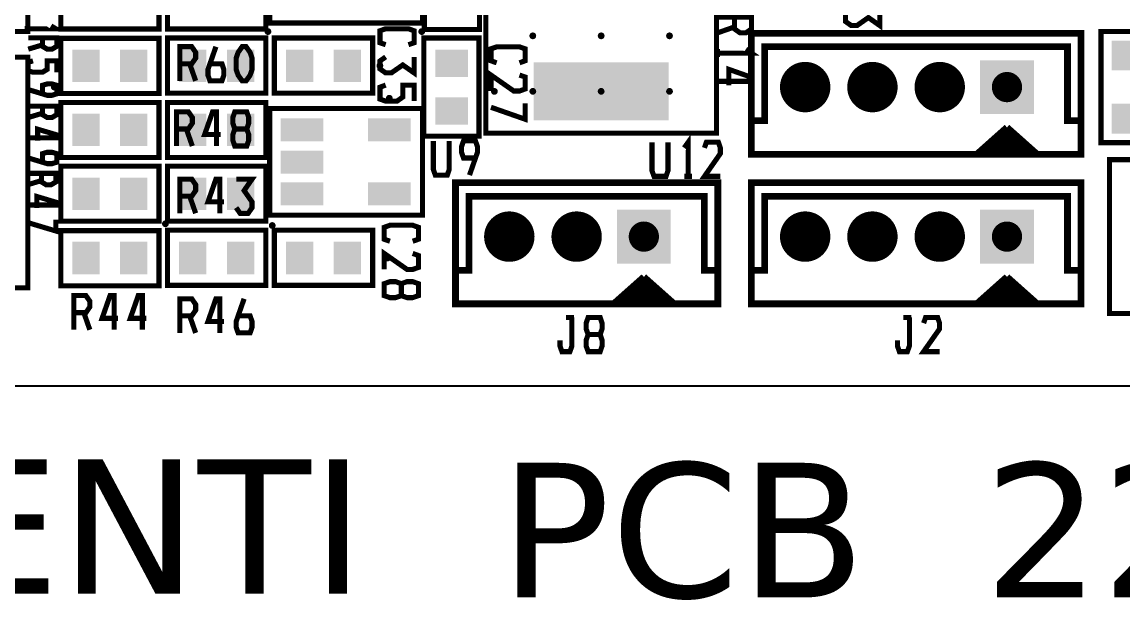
# Model space of a CAD drawing. Extents: x 0 to 118, y -6 to 50.
# Drawn here: x 47.55 to 80.28, y -6.36 to 10.82 of the extents above; entities that cross this region are included whole.
import ezdxf

# ---------------------------------------------------------------- set-up
doc = ezdxf.new("R2010")
doc.units = 0
doc.header["$MEASUREMENT"] = 0
doc.layers.get('0').update_dxf_attribs({"linetype": 'CONTINUOUS'})
for name, color, linetype in [('22-304-0_DRD', 1, 'CONTINUOUS'), ('22-304-0_SMT', 254, 'CONTINUOUS'), ('22-304-0_SST', 1, 'CONTINUOUS'), ('THRUHOLE_TAP', 11, 'CONTINUOUS')]:
    doc.layers.add(name, color=color, linetype=linetype)
doc.styles.get("Standard").update_dxf_attribs({"font": 'verdana.ttf', "height": 4})

# ---------------------------------------------------------------- blocks, each defined once
blk = doc.blocks.new('RECTANGLE_2')
blk.add_solid([(0.4826, 0.4064), (0.4826, -0.4064), (-0.4826, 0.4064), (-0.4826, -0.4064)])
blk = doc.blocks.new('RECTANGLE_6')
blk.add_solid([(0.4064, 0.4826), (0.4064, -0.4826), (-0.4064, 0.4826), (-0.4064, -0.4826)])
blk = doc.blocks.new('RECTANGLE_15')
blk.add_solid([(0.6985, 0.4445), (0.6985, -0.4445), (-0.6985, 0.4445), (-0.6985, -0.4445)])
blk = doc.blocks.new('ROUND_22')
at = {"const_width": 0.7493}
blk.add_lwpolyline([(-0.37465, 0, 1), (0.37465, 0, 1)], format="xyb", close=True, dxfattribs=at)
blk = doc.blocks.new('SQUARE_25')
blk.add_solid([(0.8001, 0.8001), (0.8001, -0.8001), (-0.8001, 0.8001), (-0.8001, -0.8001)])
blk = doc.blocks.new('RECTANGLE_42')
blk.add_solid([(0.635, 0.3429), (0.635, -0.3429), (-0.635, 0.3429), (-0.635, -0.3429)])
blk = doc.blocks.new('RECTANGLE_43')
blk.add_solid([(2.0066, 0.8636), (2.0066, -0.8636), (-2.0066, 0.8636), (-2.0066, -0.8636)])
blk = doc.blocks.new('ROUND_87')
at = {"const_width": 0.10033}
blk.add_lwpolyline([(-0.050164, 0, 1), (0.050164, 0, 1)], format="xyb", close=True, dxfattribs=at)
blk = doc.blocks.new('ROUND_89')
at = {"const_width": 0.44958}
blk.add_lwpolyline([(-0.22479, 0, 1), (0.22479, 0, 1)], format="xyb", close=True, dxfattribs=at)

msp = doc.modelspace()

# ---------------------------------------------------------------- linework, layer by layer
at = {"layer": '22-304-0_DRD'}
msp.add_line((117.99062, 0), (0, 0), dxfattribs=at)
at = {"layer": '22-304-0_SST'}
for points, const_width in [([(38.6334, 17.399), (38.6334, 10.541), (47.7266, 10.541), (47.7266, 17.399), (38.6334, 17.399)], 0.1524), ([(68.199, 16.6116), (61.341, 16.6116), (61.341, 7.5184), (68.199, 7.5184), (68.199, 16.6116)], 0.1524), ([(59.2328, 13.97), (59.4614, 13.97), (59.4614, 10.795), (54.9148, 10.795), (54.9148, 13.97), (59.2328, 13.97)], 0.1524), ([(61.1505, 10.6045), (61.1505, 13.5255), (59.5122, 13.5255), (59.5122, 10.6045), (61.1505, 10.6045)], 0.1524), ([(51.6255, 12.2555), (48.7045, 12.2555), (48.7045, 10.6172), (51.6255, 10.6172), (51.6255, 12.2555)], 0.1524), ([(54.8005, 12.2555), (51.8795, 12.2555), (51.8795, 10.6172), (54.8005, 10.6172), (54.8005, 12.2555)], 0.1524), ([(72.20712, 11.19378), (72.03694, 11.0744), (72.03694, 10.83818), (72.20712, 10.7188), (72.37476, 10.7188), (72.71512, 10.95756), (73.05294, 10.7188), (73.05294, 11.19378)], 0.1524), ([(68.7324, 10.97534), (68.7324, 10.61974), (68.90258, 10.50036), (69.07276, 10.50036), (69.2404, 10.61974), (69.2404, 10.97534), (68.2244, 10.97534)], 0.1524), ([(47.70882, 10.541), (47.70882, 10.70864)], 0.1524), ([(47.70882, 10.62482), (48.55718, 10.62482), (48.41494, 10.70864)], 0.1524), ([(58.36412, 10.14984), (58.19394, 10.20826), (58.19394, 10.56386), (58.36412, 10.62482), (59.03976, 10.62482), (59.20994, 10.56386), (59.20994, 10.20826), (59.03976, 10.14984)], 0.1524), ([(68.7324, 10.67816), (68.2244, 10.50036)], 0.1524), ([(69.23532, 6.89102), (79.03464, 6.89102), (79.03464, 10.4902), (69.23532, 10.4902), (69.23532, 6.89102)], 0.20066), ([(79.629, 7.366), (79.629, 7.239), (81.28, 7.239), (81.661, 7.62), (81.661, 10.541), (79.629, 10.541), (79.629, 7.366)], 0.1524), ([(48.16094, 10.35558), (48.16094, 10.10158), (48.30064, 10.01776), (48.44288, 10.01776), (48.58512, 10.10158), (48.58512, 10.35558), (47.73676, 10.35558)], 0.1524), ([(48.16094, 10.14476), (47.73676, 10.01776)], 0.1524), ([(48.7045, 8.6995), (51.6255, 8.6995), (51.6255, 10.3378), (48.7045, 10.3378), (48.7045, 8.6995)], 0.1524), ([(54.8005, 10.3505), (51.8795, 10.3505), (51.8795, 8.7122), (54.8005, 8.7122), (54.8005, 10.3505)], 0.1524), ([(52.24272, 9.58342), (52.59832, 9.58342), (52.71516, 9.75106), (52.71516, 9.92124), (52.59832, 10.09142), (52.24272, 10.09142), (52.24272, 9.07542)], 0.1524), ([(53.13934, 9.58342), (53.49494, 9.58342), (53.55336, 9.41324), (53.55336, 9.24306), (53.49494, 9.07542), (53.13934, 9.07542), (53.08092, 9.24306), (53.08092, 9.41324), (53.31714, 10.09142)], 0.1524), ([(54.09692, 9.07542), (53.97754, 9.24306), (53.91912, 9.41324), (53.91912, 9.75106), (53.97754, 9.92124), (54.09692, 10.09142), (54.21376, 10.09142), (54.33314, 9.92124), (54.39156, 9.75106), (54.39156, 9.41324), (54.33314, 9.24306), (54.21376, 9.07542), (54.09692, 9.07542)], 0.1524), ([(57.9755, 10.3505), (55.0545, 10.3505), (55.0545, 8.7122), (57.9755, 8.7122), (57.9755, 10.3505)], 0.1524), ([(59.4995, 10.3505), (59.4995, 7.4295), (61.1378, 7.4295), (61.1378, 10.3505), (59.4995, 10.3505)], 0.1524), ([(61.66358, 9.61136), (61.4934, 9.67232), (61.4934, 10.02792), (61.66358, 10.08634), (62.34176, 10.08634), (62.5094, 10.02792), (62.5094, 9.67232), (62.34176, 9.61136)], 0.1524), ([(79.03464, 7.88924), (78.63332, 7.88924), (78.63332, 10.08888), (69.6341, 10.08888), (69.6341, 7.88924), (69.23532, 7.88924)], 0.20066), ([(38.6334, 9.779), (38.6334, 2.921), (47.7266, 2.921), (47.7266, 9.779), (38.6334, 9.779)], 0.1524), ([(58.36412, 9.78662), (58.19394, 9.66724), (58.19394, 9.43102), (58.36412, 9.31164), (58.53176, 9.31164), (58.87212, 9.54786), (59.20994, 9.31164), (59.20994, 9.78662)], 0.1524), ([(68.2244, 9.78154), (68.2244, 10.01776)], 0.1524), ([(68.2244, 9.90092), (69.2404, 9.90092), (69.07276, 10.01776)], 0.1524), ([(47.879, 9.66978), (47.73676, 9.62914), (47.73676, 9.37514), (47.879, 9.33196), (48.16094, 9.33196), (48.30064, 9.41578), (48.30064, 9.66978), (48.58512, 9.66978), (48.58512, 9.33196)], 0.1524), ([(52.53736, 9.58342), (52.71516, 9.07542)], 0.1524), ([(68.56476, 8.94334), (68.56476, 9.41832), (69.2404, 9.17956), (69.2404, 9.06272), (68.2244, 9.06272)], 0.1524), ([(61.4934, 8.77316), (61.4934, 9.24814), (62.17158, 8.77316), (62.34176, 8.77316), (62.5094, 8.83412), (62.5094, 9.18972), (62.34176, 9.24814)], 0.1524), ([(48.16094, 8.68934), (48.16094, 8.94334), (48.30064, 8.98398), (48.44288, 8.98398), (48.58512, 8.94334), (48.58512, 8.68934), (48.44288, 8.64616), (48.30064, 8.64616), (47.73676, 8.81634)], 0.1524), ([(58.36412, 8.94842), (58.19394, 8.88746), (58.19394, 8.53186), (58.36412, 8.47344), (58.70194, 8.47344), (58.87212, 8.59282), (58.87212, 8.94842), (59.20994, 8.94842), (59.20994, 8.47344)], 0.1524), ([(48.16094, 8.32358), (48.16094, 8.06958), (48.30064, 7.98576), (48.44288, 7.98576), (48.58512, 8.06958), (48.58512, 8.32358), (47.73676, 8.32358)], 0.1524), ([(48.16094, 8.11276), (47.73676, 7.98576)], 0.1524), ([(48.7045, 6.7945), (51.6255, 6.7945), (51.6255, 8.4328), (48.7045, 8.4328), (48.7045, 6.7945)], 0.1524), ([(51.8795, 6.7945), (54.8005, 6.7945), (54.8005, 8.4328), (51.8795, 8.4328), (51.8795, 6.7945)], 0.1524), ([(52.14366, 7.6454), (52.49926, 7.6454), (52.6161, 7.81558), (52.6161, 7.98576), (52.49926, 8.1534), (52.14366, 8.1534), (52.14366, 7.1374)], 0.1524), ([(53.4543, 7.47776), (52.98186, 7.47776), (53.21808, 8.1534), (53.33746, 8.1534), (53.33746, 7.1374)], 0.1524), ([(54.23408, 7.6454), (54.2925, 7.81558), (54.2925, 7.98576), (54.23408, 8.1534), (53.87848, 8.1534), (53.82006, 7.98576), (53.82006, 7.81558), (53.87848, 7.6454), (54.23408, 7.6454), (54.2925, 7.47776), (54.2925, 7.30758), (54.23408, 7.1374), (53.87848, 7.1374), (53.82006, 7.30758), (53.82006, 7.47776), (53.87848, 7.6454)], 0.1524), ([(59.2328, 8.255), (59.4614, 8.255), (59.4614, 5.08), (54.9148, 5.08), (54.9148, 8.255), (59.2328, 8.255)], 0.1524), ([(61.4934, 8.29056), (62.5094, 7.93496), (62.5094, 8.40994)], 0.1524), ([(48.0187, 7.29996), (48.0187, 7.63778), (48.58512, 7.47014), (48.58512, 7.38378), (47.73676, 7.38378)], 0.1524), ([(52.4383, 7.6454), (52.6161, 7.1374)], 0.1524), ([(76.835, 7.69112), (75.93584, 6.89102)], 0.20066), ([(76.64196, 7.5184), (76.64196, 6.89102)], 0.20066), ([(76.93914, 7.59714), (76.73086, 7.59714)], 0.20066), ([(76.8223, 7.67842), (76.8223, 6.89102)], 0.20066), ([(76.835, 7.69112), (77.73416, 6.89102)], 0.20066), ([(77.00264, 7.54126), (77.00264, 6.89102)], 0.20066), ([(60.25388, 7.2898), (60.25388, 6.44144), (60.19546, 6.2738), (59.83986, 6.2738), (59.78144, 6.44144), (59.78144, 7.2898)], 0.1524), ([(61.03366, 6.7818), (60.67806, 6.7818), (60.61964, 6.94944), (60.61964, 7.11962), (60.67806, 7.2898), (61.03366, 7.2898), (61.09208, 7.11962), (61.09208, 6.94944), (60.85586, 6.2738)], 0.1524), ([(66.75628, 7.2517), (66.75628, 6.40588), (66.69786, 6.2357), (66.34226, 6.2357), (66.2813, 6.40588), (66.2813, 7.2517)], 0.1524), ([(67.35826, 6.2357), (67.35826, 7.2517), (67.23888, 7.08406)], 0.1524), ([(68.3133, 6.2357), (67.84086, 6.2357), (68.3133, 6.91388), (68.3133, 7.08406), (68.25488, 7.2517), (67.89928, 7.2517), (67.84086, 7.08406)], 0.1524), ([(76.28382, 7.19836), (76.28382, 6.89102)], 0.20066), ([(77.343, 7.239), (76.327, 7.239)], 0.20066), ([(76.46162, 7.35838), (76.46162, 6.89102)], 0.20066), ([(77.1398, 7.4168), (76.52766, 7.4168)], 0.20066), ([(77.18298, 7.38124), (77.18298, 6.89102)], 0.20066), ([(77.36078, 7.22122), (77.36078, 6.89102)], 0.20066), ([(48.16094, 6.65734), (48.16094, 6.91134), (48.30064, 6.95198), (48.44288, 6.95198), (48.58512, 6.91134), (48.58512, 6.65734), (48.44288, 6.61416), (48.30064, 6.61416), (47.73676, 6.78434)], 0.1524), ([(76.0349, 6.89102), (75.93584, 6.89102)], 0.20066), ([(77.73416, 6.89102), (76.0349, 6.89102)], 0.20066), ([(76.10348, 7.03834), (76.10348, 6.89102)], 0.20066), ([(77.54366, 7.05866), (76.1238, 7.05866)], 0.20066), ([(77.54112, 7.0612), (77.54112, 6.89102)], 0.20066), ([(51.6255, 6.5405), (48.7045, 6.5405), (48.7045, 4.9022), (51.6255, 4.9022), (51.6255, 6.5405)], 0.1524), ([(54.8005, 6.5405), (51.8795, 6.5405), (51.8795, 4.9022), (54.8005, 4.9022), (54.8005, 6.5405)], 0.1524), ([(83.947, 6.731), (79.883, 6.731), (79.883, 2.159), (81.661, 2.159), (81.915, 2.413), (82.169, 2.159), (83.947, 2.159), (83.947, 6.731)], 0.1524), ([(48.133, 6.3246), (48.133, 6.0706), (48.2727, 5.98424), (48.41494, 5.98424), (48.55718, 6.0706), (48.55718, 6.3246), (47.70882, 6.3246)], 0.1524), ([(52.24272, 5.64642), (52.59832, 5.64642), (52.71516, 5.81406), (52.71516, 5.98424), (52.59832, 6.15442), (52.24272, 6.15442), (52.24272, 5.13842)], 0.1524), ([(53.55336, 5.47624), (53.08092, 5.47624), (53.31714, 6.15442), (53.43652, 6.15442), (53.43652, 5.13842)], 0.1524), ([(53.91912, 5.30606), (54.03596, 5.13842), (54.27472, 5.13842), (54.39156, 5.30606), (54.39156, 5.47624), (54.15534, 5.81406), (54.39156, 6.15442), (53.91912, 6.15442)], 0.1524), ([(67.4751, 6.2357), (67.23888, 6.2357)], 0.1524), ([(48.133, 6.11124), (47.70882, 5.98424)], 0.1524), ([(60.4393, 2.44602), (60.4393, 6.0452), (68.23964, 6.0452), (68.23964, 2.44602), (60.4393, 2.44602)], 0.20066), ([(69.23532, 2.44602), (79.03464, 2.44602), (79.03464, 6.0452), (69.23532, 6.0452), (69.23532, 2.44602)], 0.20066), ([(47.99076, 5.29844), (47.99076, 5.6388), (48.55718, 5.46862), (48.55718, 5.3848), (47.70882, 5.3848)], 0.1524), ([(52.53736, 5.64642), (52.71516, 5.13842)], 0.1524), ([(68.23964, 3.44424), (67.83832, 3.44424), (67.83832, 5.64388), (60.84062, 5.64388), (60.84062, 3.44424), (60.4393, 3.44424)], 0.20066), ([(79.03464, 3.44424), (78.63332, 3.44424), (78.63332, 5.64388), (69.6341, 5.64388), (69.6341, 3.44424), (69.23532, 3.44424)], 0.20066), ([(47.70882, 4.86664), (48.55718, 4.61264), (48.55718, 4.953)], 0.1524), ([(48.7045, 2.9845), (51.6255, 2.9845), (51.6255, 4.6228), (48.7045, 4.6228), (48.7045, 2.9845)], 0.1524), ([(54.8005, 4.6355), (51.8795, 4.6355), (51.8795, 2.9972), (54.8005, 2.9972), (54.8005, 4.6355)], 0.1524), ([(57.9755, 4.6355), (55.0545, 4.6355), (55.0545, 2.9972), (57.9755, 2.9972), (57.9755, 4.6355)], 0.1524), ([(58.49112, 4.30784), (58.32094, 4.36626), (58.32094, 4.72186), (58.49112, 4.78282), (59.16676, 4.78282), (59.33694, 4.72186), (59.33694, 4.36626), (59.16676, 4.30784)], 0.1524), ([(58.32094, 3.46964), (58.32094, 3.94462), (58.99912, 3.46964), (59.16676, 3.46964), (59.33694, 3.52806), (59.33694, 3.88366), (59.16676, 3.94462)], 0.1524), ([(66.04, 3.24612), (65.14084, 2.44602)], 0.20066), ([(66.0273, 3.23342), (66.0273, 2.44602)], 0.20066), ([(66.04, 3.24612), (66.93916, 2.44602)], 0.20066), ([(76.835, 3.24612), (75.93584, 2.44602)], 0.20066), ([(76.8223, 3.23342), (76.8223, 2.44602)], 0.20066), ([(76.835, 3.24612), (77.73416, 2.44602)], 0.20066), ([(58.82894, 2.68986), (58.99912, 2.63144), (59.16676, 2.63144), (59.33694, 2.68986), (59.33694, 3.04546), (59.16676, 3.10642), (58.99912, 3.10642), (58.82894, 3.04546), (58.82894, 2.68986), (58.65876, 2.63144), (58.49112, 2.63144), (58.32094, 2.68986), (58.32094, 3.04546), (58.49112, 3.10642), (58.65876, 3.10642), (58.82894, 3.04546)], 0.1524), ([(65.66662, 2.91338), (65.66662, 2.44602)], 0.20066), ([(66.3448, 2.9718), (65.73266, 2.9718)], 0.20066), ([(65.84696, 3.0734), (65.84696, 2.44602)], 0.20066), ([(66.14414, 3.15214), (65.93586, 3.15214)], 0.20066), ([(66.20764, 3.09626), (66.20764, 2.44602)], 0.20066), ([(66.38798, 2.93624), (66.38798, 2.44602)], 0.20066), ([(76.46162, 2.91338), (76.46162, 2.44602)], 0.20066), ([(77.1398, 2.9718), (76.52766, 2.9718)], 0.20066), ([(76.64196, 3.0734), (76.64196, 2.44602)], 0.20066), ([(76.93914, 3.15214), (76.73086, 3.15214)], 0.20066), ([(77.00264, 3.09626), (77.00264, 2.44602)], 0.20066), ([(77.18298, 2.93624), (77.18298, 2.44602)], 0.20066), ([(49.09566, 2.1844), (49.45126, 2.1844), (49.5681, 2.35458), (49.5681, 2.52476), (49.45126, 2.6924), (49.09566, 2.6924), (49.09566, 1.6764)], 0.1524), ([(50.4063, 2.01676), (49.93386, 2.01676), (50.17008, 2.6924), (50.28946, 2.6924), (50.28946, 1.6764)], 0.1524), ([(51.2445, 2.01676), (50.77206, 2.01676), (51.00828, 2.6924), (51.12766, 2.6924), (51.12766, 1.6764)], 0.1524), ([(52.24272, 2.09042), (52.59832, 2.09042), (52.71516, 2.25806), (52.71516, 2.42824), (52.59832, 2.59842), (52.24272, 2.59842), (52.24272, 1.58242)], 0.1524), ([(53.55336, 1.92024), (53.08092, 1.92024), (53.31714, 2.59842), (53.43652, 2.59842), (53.43652, 1.58242)], 0.1524), ([(53.97754, 2.09042), (54.33314, 2.09042), (54.39156, 1.92024), (54.39156, 1.75006), (54.33314, 1.58242), (53.97754, 1.58242), (53.91912, 1.75006), (53.91912, 1.92024), (54.15534, 2.59842)], 0.1524), ([(65.30848, 2.59334), (65.30848, 2.44602)], 0.20066), ([(66.74866, 2.61366), (65.3288, 2.61366)], 0.20066), ([(65.48882, 2.75336), (65.48882, 2.44602)], 0.20066), ([(66.548, 2.794), (65.532, 2.794)], 0.20066), ([(66.56578, 2.77622), (66.56578, 2.44602)], 0.20066), ([(66.74612, 2.6162), (66.74612, 2.44602)], 0.20066), ([(76.10348, 2.59334), (76.10348, 2.44602)], 0.20066), ([(77.54366, 2.61366), (76.1238, 2.61366)], 0.20066), ([(76.28382, 2.75336), (76.28382, 2.44602)], 0.20066), ([(77.343, 2.794), (76.327, 2.794)], 0.20066), ([(77.36078, 2.77622), (77.36078, 2.44602)], 0.20066), ([(77.54112, 2.6162), (77.54112, 2.44602)], 0.20066), ([(65.2399, 2.44602), (65.14084, 2.44602)], 0.20066), ([(66.93916, 2.44602), (65.2399, 2.44602)], 0.20066), ([(76.0349, 2.44602), (75.93584, 2.44602)], 0.20066), ([(77.73416, 2.44602), (76.0349, 2.44602)], 0.20066), ([(49.3903, 2.1844), (49.5681, 1.6764)], 0.1524), ([(52.53736, 2.09042), (52.71516, 1.58242)], 0.1524), ([(63.54572, 1.36398), (63.54572, 1.1938), (63.60414, 1.02616), (63.84036, 1.02616), (63.90132, 1.1938), (63.90132, 2.04216)], 0.1524), ([(63.95974, 2.04216), (63.72352, 2.04216)], 0.1524), ([(64.73952, 1.53416), (64.79794, 1.7018), (64.79794, 1.87198), (64.73952, 2.04216), (64.38392, 2.04216), (64.32296, 1.87198), (64.32296, 1.7018), (64.38392, 1.53416), (64.73952, 1.53416), (64.79794, 1.36398), (64.79794, 1.1938), (64.73952, 1.02616), (64.38392, 1.02616), (64.32296, 1.1938), (64.32296, 1.36398), (64.38392, 1.53416)], 0.1524), ([(73.57872, 1.36398), (73.57872, 1.1938), (73.63714, 1.02616), (73.87336, 1.02616), (73.93432, 1.1938), (73.93432, 2.04216)], 0.1524), ([(73.99274, 2.04216), (73.75652, 2.04216)], 0.1524), ([(74.83094, 1.02616), (74.35596, 1.02616), (74.83094, 1.7018), (74.83094, 1.87198), (74.77252, 2.04216), (74.41692, 2.04216), (74.35596, 1.87198)], 0.1524)]:
    msp.add_lwpolyline(points, dxfattribs=dict(at, const_width=const_width))

# ---------------------------------------------------------------- block references
at = {"layer": '22-304-0_SMT'}
for name, p in [('RECTANGLE_15', (80.645, 9.8298)), ('RECTANGLE_6', (49.4538, 9.525)), ('RECTANGLE_6', (50.8762, 9.525)), ('RECTANGLE_6', (52.6288, 9.525)), ('RECTANGLE_6', (54.0512, 9.525)), ('RECTANGLE_6', (55.8038, 9.525)), ('RECTANGLE_6', (57.2262, 9.525)), ('RECTANGLE_2', (60.325, 9.6012)), ('RECTANGLE_43', (64.77, 8.763)), ('ROUND_22', (70.83552, 8.89)), ('ROUND_22', (72.8345, 8.89)), ('ROUND_22', (74.83602, 8.89)), ('SQUARE_25', (76.835, 8.89)), ('RECTANGLE_2', (60.325, 8.1788)), ('RECTANGLE_15', (80.645, 7.9502)), ('RECTANGLE_6', (49.4538, 7.62)), ('RECTANGLE_6', (50.8762, 7.62)), ('RECTANGLE_6', (52.6288, 7.62)), ('RECTANGLE_6', (54.0512, 7.62)), ('RECTANGLE_42', (55.88, 7.62)), ('RECTANGLE_42', (58.4708, 7.62)), ('RECTANGLE_42', (55.88, 6.6548)), ('RECTANGLE_6', (49.4538, 5.715)), ('RECTANGLE_6', (50.8762, 5.715)), ('RECTANGLE_6', (52.6288, 5.715)), ('RECTANGLE_6', (54.0512, 5.715)), ('RECTANGLE_42', (55.88, 5.715)), ('RECTANGLE_42', (58.4708, 5.715)), ('SQUARE_25', (66.04, 4.445)), ('SQUARE_25', (76.835, 4.445)), ('ROUND_22', (62.0395, 4.445)), ('ROUND_22', (64.04102, 4.445)), ('ROUND_22', (70.83552, 4.445)), ('ROUND_22', (72.8345, 4.445)), ('ROUND_22', (74.83602, 4.445)), ('RECTANGLE_6', (49.4538, 3.81)), ('RECTANGLE_6', (50.8762, 3.81)), ('RECTANGLE_6', (52.6288, 3.81)), ('RECTANGLE_6', (54.0512, 3.81)), ('RECTANGLE_6', (55.8038, 3.81)), ('RECTANGLE_6', (57.2262, 3.81))]:
    msp.add_blockref(name, p, dxfattribs=at)
at = {"layer": 'THRUHOLE_TAP'}
for name, p in [('ROUND_87', (54.864, 10.541)), ('ROUND_87', (59.436, 10.541)), ('ROUND_87', (62.738, 10.414)), ('ROUND_87', (64.77, 10.414)), ('ROUND_87', (66.802, 10.414)), ('ROUND_87', (58.1914, 9.525)), ('ROUND_89', (70.83552, 8.89)), ('ROUND_89', (72.8345, 8.89)), ('ROUND_89', (74.83602, 8.89)), ('ROUND_89', (76.835, 8.89)), ('ROUND_87', (48.514, 8.89)), ('ROUND_87', (61.595, 8.763)), ('ROUND_87', (62.738, 8.763)), ('ROUND_87', (64.77, 8.763)), ('ROUND_87', (66.802, 8.763)), ('ROUND_87', (58.4708, 8.5598)), ('ROUND_87', (51.816, 4.826)), ('ROUND_87', (54.991, 4.7752)), ('ROUND_89', (62.0395, 4.445)), ('ROUND_89', (64.04102, 4.445)), ('ROUND_89', (66.04, 4.445)), ('ROUND_89', (70.83552, 4.445)), ('ROUND_89', (72.8345, 4.445)), ('ROUND_89', (74.83602, 4.445)), ('ROUND_89', (76.835, 4.445)), ('ROUND_87', (58.42, 3.81))]:
    msp.add_blockref(name, p, dxfattribs=at)

# ---------------------------------------------------------------- texts
at = {"linetype": 'Continuous'}
for s, p in [('LATO COMPONENTI', (4.3729, -6.17117)), ('PCB  22-304-0', (61.74036, -6.27935))]:
    msp.add_text(s, height=4, dxfattribs=at).set_placement(p)

doc.saveas('drawing.dxf')
